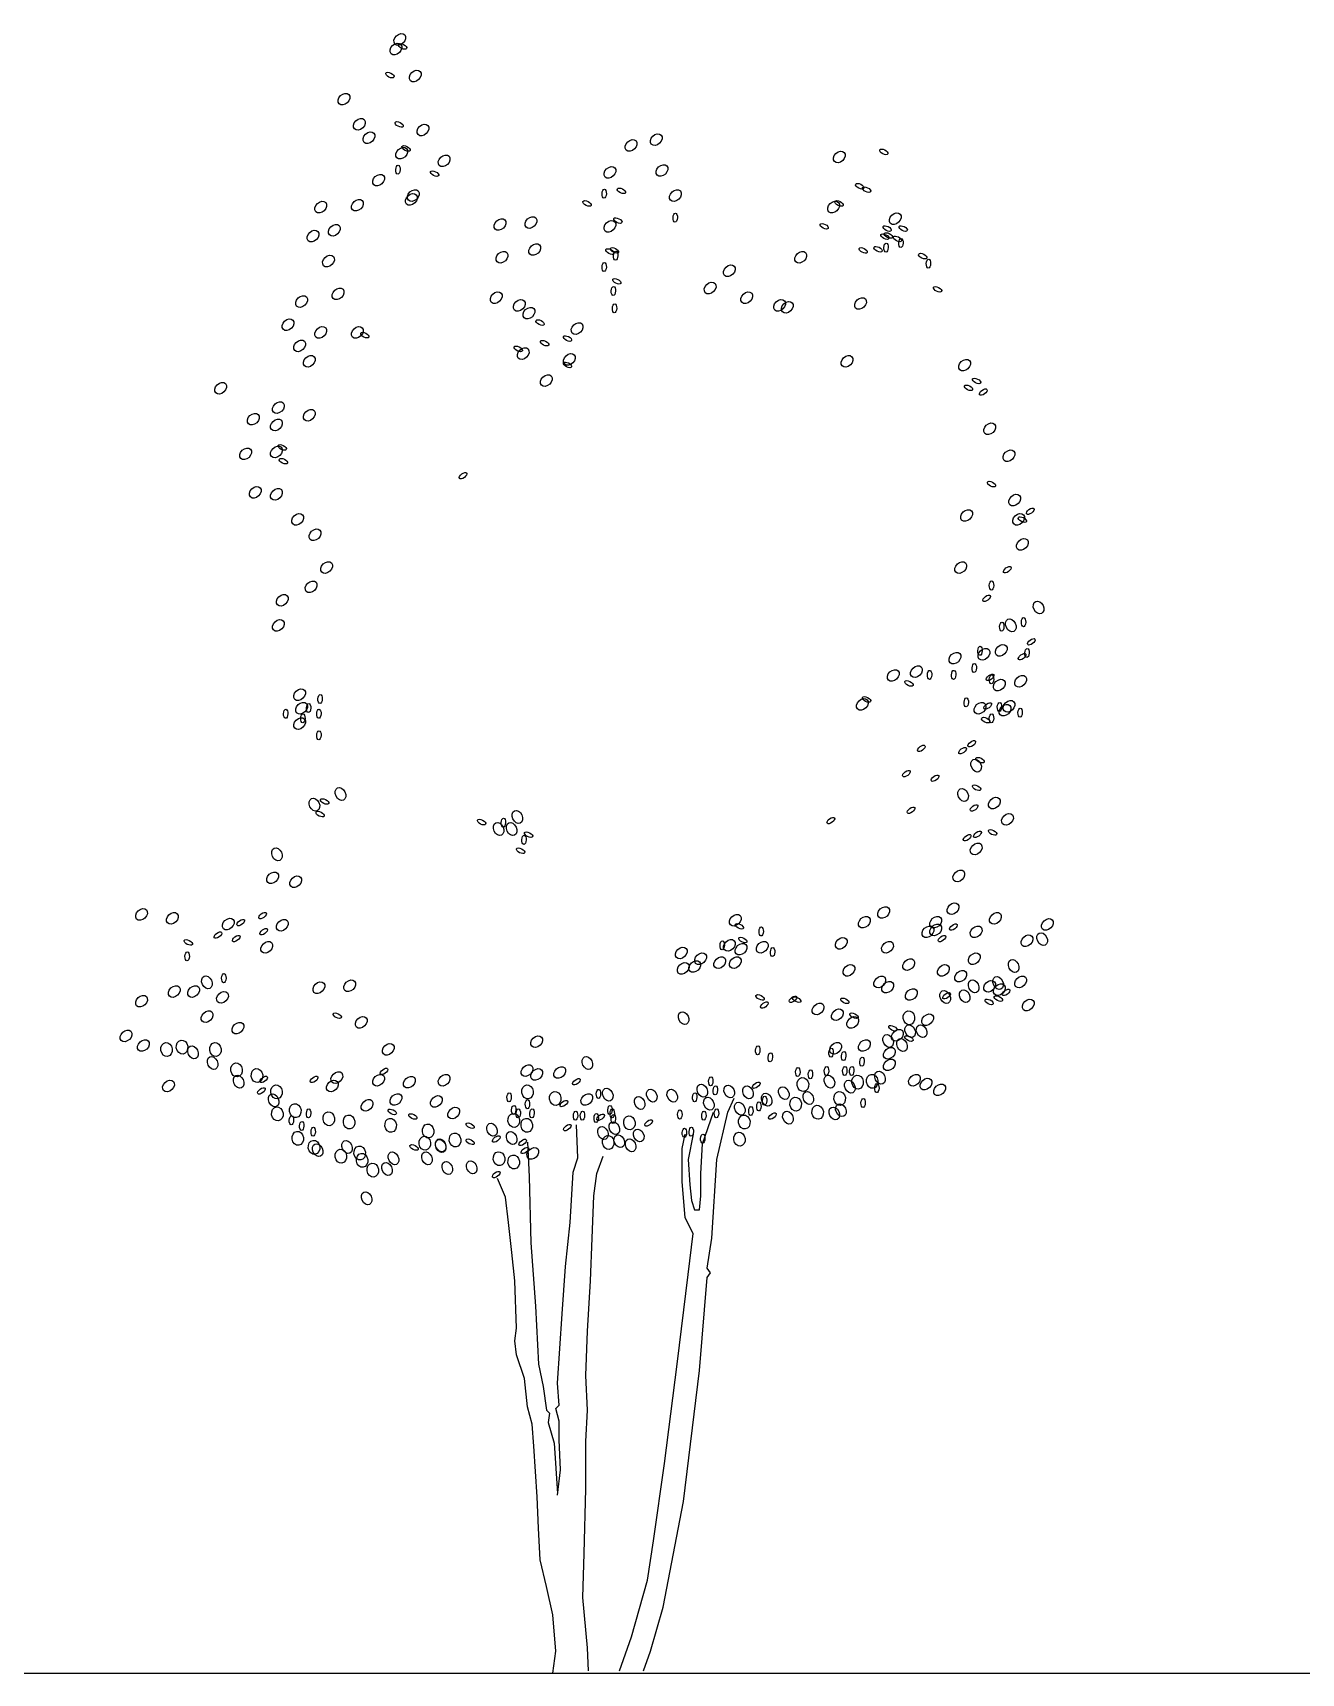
# Model space of a CAD drawing. Header units: millimetres. Extents: x 454 to 24074, y 929 to 15016.
# Drawn here: x 5528 to 8046, y 11147 to 14404 of the extents above; entities that cross this region are included whole.
import ezdxf

# ---------------------------------------------------------------- set-up
doc = ezdxf.new("R2010")
doc.units = ezdxf.units.MM
doc.layers.add('cadblocksdwg.com', color=255, linetype='Continuous')

# ---------------------------------------------------------------- blocks, each defined once
blk = doc.blocks.new('Trees side 05_cad-block.com')
at = {"color": 0}
for points in [[(353.7, 9.7), (380.2, 85.8), (429.3, 257.5), (509, 668.3), (570.4, 1177.1), (601, 1538.9), (613.3, 1557.3), (601, 1575.7), (619.4, 1692.2), (637.8, 1998.7), (680.7, 2182.6), (705.3, 2237.8)], [(545.8, 2096.8), (527.4, 1998.7), (533.6, 1900.6), (539.7, 1839.3), (552, 1802.5), (570.4, 1802.5), (576.5, 1857.7), (576.5, 1943.5), (582.6, 2060), (625.5, 2182.6)], [(18.4, 692.8), (30.7, 790.9), (24.5, 907.4), (24.5, 981), (12.3, 1030), (24.5, 1042.3), (18.4, 1128.1), (36.8, 1397.9), (49.1, 1581.8), (67.5, 1753.5), (79.7, 1949.7), (98.1, 2004.8), (92, 2133.6)], [(-98.1, 2066.1), (-92, 1931.3), (-85.9, 1673.8), (-67.5, 1428.5), (-55.2, 1201.7), (-36.8, 1115.8), (-24.5, 1023.9), (-12.3, 1011.6), (-18.4, 974.8), (6.1, 895.1), (18.4, 698.9)], [(259.7, 9.7), (306.6, 141), (368, 361.7), (392.5, 515), (435.4, 815.4), (484.5, 1201.7), (527.4, 1551.1), (545.8, 1710.5), (515.2, 1771.9), (502.9, 1912.9), (502.9, 2041.6), (515.2, 2096.8)], [(139.1, 9.7), (134.9, 98.1), (116.5, 294.3), (122.7, 466), (128.8, 717.3), (128.8, 901.3), (134.9, 1023.9), (128.8, 1158.8), (134.9, 1330.4), (147.2, 1526.6), (153.3, 1692.2), (159.5, 1857.7), (171.7, 1943.5), (196.3, 2011)], [(0, 0), (12.3, 85.8), (0, 226.8), (-24.5, 337.2), (-49.1, 441.4), (-55.2, 564.1), (-61.3, 686.7), (-73.6, 882.9), (-79.7, 968.7), (-98.1, 1036.1), (-110.4, 1146.5), (-141.1, 1238.5), (-147.2, 1293.6), (-141.1, 1342.7), (-147.2, 1526.6), (-159.5, 1637), (-171.7, 1753.5), (-184, 1851.6), (-214.6, 1925.1)]]:
    blk.add_lwpolyline(points, dxfattribs=at)
for centre, major_axis, ratio in [((-610.1, 6318.6), (19, 18), 0.730106), ((-595.1, 6356.1), (19, 18), 0.730106), ((-584.4, 6328.7), (-15.7, 7.9), 0.48287), ((-633.5, 6217.3), (-15.7, 7.9), 0.48287), ((-535.1, 6213.6), (19, 18), 0.730106), ((-812.6, 6123.6), (19, 18), 0.730106), ((-752.6, 6026.1), (19, 18), 0.730106), ((-715.1, 5973.6), (19, 18), 0.730106), ((-597.8, 6025.6), (-15.7, 7.9), 0.48287), ((-505.1, 6003.6), (19, 18), 0.730106), ((-587.6, 5913.7), (19, 18), 0.730106), ((-571, 5932), (-15.7, 7.9), 0.48287), ((305, 5943.7), (19, 18), 0.730106), ((402.5, 5966.1), (19, 18), 0.730106), ((-422.6, 5883.7), (19, 18), 0.730106), ((425, 5846.2), (19, 18), 0.730106), ((1115, 5898.7), (19, 18), 0.730106), ((1288, 5918.7), (-15.7, 7.9), 0.48287), ((-677.6, 5808.7), (19, 18), 0.730106), ((-602.3, 5849.5), (0.8, 17.6), 0.48287), ((-459.6, 5834), (-15.7, 7.9), 0.48287), ((222.5, 5838.7), (19, 18), 0.730106), ((-550.1, 5733.7), (19, 18), 0.730106), ((-542.6, 5748.7), (19, 18), 0.730106), ((200.2, 5755.9), (0.8, 17.6), 0.48287), ((267.1, 5767.1), (-15.7, 7.9), 0.48287), ((477.5, 5748.7), (19, 18), 0.730106), ((1194.4, 5785), (-15.7, 7.9), 0.48287), ((1221.1, 5771.6), (-15.7, 7.9), 0.48287), ((-902.6, 5703.7), (19, 18), 0.730106), ((-760.1, 5711.2), (19, 18), 0.730106), ((133.3, 5718.1), (-15.7, 7.9), 0.48287), ((476.6, 5662.3), (0.8, 17.6), 0.48287), ((1092.5, 5703.7), (19, 18), 0.730106), ((1114.1, 5718.1), (-15.7, 7.9), 0.48287), ((1332.5, 5658.7), (19, 18), 0.730106), ((-932.6, 5591.2), (19, 18), 0.730106), ((-850.1, 5613.7), (19, 18), 0.730106), ((-205.1, 5636.2), (19, 18), 0.730106), ((-85.1, 5643.7), (19, 18), 0.730106), ((222.5, 5628.7), (19, 18), 0.730106), ((253.7, 5651.2), (-15.7, 7.9), 0.48287), ((1056.2, 5629), (-15.7, 7.9), 0.48287), ((1301.4, 5620.1), (-15.7, 7.9), 0.48287), ((1363.8, 5620.1), (-15.7, 7.9), 0.48287), ((-70.1, 5538.7), (19, 18), 0.730106), ((1292.5, 5588.9), (-15.7, 7.9), 0.48287), ((1305.8, 5593.3), (-15.7, 7.9), 0.48287), ((1296.9, 5546.4), (0.8, 17.6), 0.48287), ((1341.5, 5579.9), (-15.7, 7.9), 0.48287), ((1354.9, 5564.2), (0.8, 17.6), 0.48287), ((-872.6, 5493.8), (19, 18), 0.730106), ((-197.6, 5508.8), (19, 18), 0.730106), ((200.2, 5470.6), (0.8, 17.6), 0.48287), ((222.5, 5530.9), (-15.7, 7.9), 0.48287), ((240.3, 5535.4), (-15.7, 7.9), 0.48287), ((244.8, 5515.2), (0.8, 17.6), 0.48287), ((965, 5508.8), (19, 18), 0.730106), ((1207.8, 5535.4), (-15.7, 7.9), 0.48287), ((1265.7, 5539.8), (-15.7, 7.9), 0.48287), ((1439.6, 5513.1), (-15.7, 7.9), 0.48287), ((1461.9, 5484), (0.8, 17.6), 0.48287), ((249.3, 5415), (-15.7, 7.9), 0.48287), ((687.5, 5456.3), (19, 18), 0.730106), ((-977.6, 5336.3), (19, 18), 0.730106), ((-835.1, 5366.3), (19, 18), 0.730106), ((-220.1, 5351.3), (19, 18), 0.730106), ((235.9, 5377.1), (0.8, 17.6), 0.48287), ((612.5, 5388.8), (19, 18), 0.730106), ((755, 5351.3), (19, 18), 0.730106), ((1497.5, 5383.8), (-15.7, 7.9), 0.48287), ((-130.1, 5321.3), (19, 18), 0.730106), ((-92.6, 5291.3), (19, 18), 0.730106), ((240.3, 5310.2), (0.8, 17.6), 0.48287), ((882.5, 5321.3), (19, 18), 0.730106), ((912.5, 5313.8), (19, 18), 0.730106), ((1197.5, 5328.8), (19, 18), 0.730106), ((-1030.1, 5246.3), (19, 18), 0.730106), ((-902.6, 5216.3), (19, 18), 0.730106), ((-760.1, 5216.3), (19, 18), 0.730106), ((-49.4, 5254.6), (-15.7, 7.9), 0.48287), ((94.9, 5231.3), (19, 18), 0.730106), ((-985.1, 5163.8), (19, 18), 0.730106), ((-731.5, 5205.6), (-15.7, 7.9), 0.48287), ((-31.6, 5174.4), (-15.7, 7.9), 0.48287), ((57.6, 5192.2), (-15.7, 7.9), 0.48287), ((-947.6, 5103.9), (19, 18), 0.730106), ((-134.1, 5152.1), (-15.7, 7.9), 0.48287), ((-115.1, 5133.8), (19, 18), 0.730106), ((64.9, 5111.4), (19, 18), 0.730106), ((1145, 5103.9), (19, 18), 0.730106), ((1602.5, 5088.9), (19, 18), 0.730106), ((-25.1, 5028.9), (19, 18), 0.730106), ((57.6, 5089.7), (-15.7, 7.9), 0.48287), ((-1292.6, 4998.9), (19, 18), 0.730106), ((1617.9, 5000.6), (-15.7, 7.9), 0.48287), ((1649.1, 5027.3), (-15.7, 7.9), 0.48287), ((1675, 4984), (14.1, 10.5), 0.48287), ((-1067.6, 4923.9), (19, 18), 0.730106), ((-947.6, 4893.9), (19, 18), 0.730106), ((-1165.1, 4878.9), (19, 18), 0.730106), ((-1075.1, 4856.4), (19, 18), 0.730106), ((1700.1, 4841.4), (19, 18), 0.730106), ((-1195.1, 4743.9), (19, 18), 0.730106), ((-1075.1, 4751.4), (19, 18), 0.730106), ((-1052.5, 4768.8), (-15.7, 7.9), 0.48287), ((-1048.1, 4715.3), (-15.7, 7.9), 0.48287), ((1775.1, 4736.4), (19, 18), 0.730106), ((-349.1, 4658.7), (14.1, 10.5), 0.48287), ((-1157.6, 4594), (19, 18), 0.730106), ((-1075.1, 4586.5), (19, 18), 0.730106), ((1707.1, 4626.2), (-15.7, 7.9), 0.48287), ((1797.6, 4564), (19, 18), 0.730106), ((1857.7, 4520.5), (14.1, 10.5), 0.48287), ((-992.6, 4489), (19, 18), 0.730106), ((1610, 4504), (19, 18), 0.730106), ((1812.6, 4489), (19, 18), 0.730106), ((1827.4, 4488), (-15.7, 7.9), 0.48287), ((-925.1, 4429), (19, 18), 0.730106), ((1827.6, 4391.5), (19, 18), 0.730106), ((-880.1, 4301.5), (19, 18), 0.730106), ((1587.5, 4301.5), (19, 18), 0.730106), ((1768.6, 4293.2), (14.1, 10.5), 0.48287), ((-940.1, 4226.6), (19, 18), 0.730106), ((1707.1, 4231.7), (0.8, 17.6), 0.48287), ((-1052.6, 4174.1), (19, 18), 0.730106), ((1688.3, 4181.8), (14.1, 10.5), 0.48287), ((1890.2, 4146.1), (-11.1, 23.8), 0.730106), ((-1067.6, 4076.6), (19, 18), 0.730106), ((1747.2, 4071.2), (0.8, 17.6), 0.48287), ((1782.4, 4076.4), (-11.1, 23.8), 0.730106), ((1831.9, 4089), (0.8, 17.6), 0.48287), ((1862.2, 4012.5), (14.1, 10.5), 0.48287), ((1565, 3949.1), (19, 18), 0.730106), ((1677.5, 3964.1), (19, 18), 0.730106), ((1662.5, 3977.6), (0.8, 17.6), 0.48287), ((1745.1, 3979.1), (19, 18), 0.730106), ((1826.5, 3954.5), (14.1, 10.5), 0.48287), ((1845.3, 3968.7), (0.8, 17.6), 0.48287), ((1325, 3881.6), (19, 18), 0.730106), ((1415, 3896.6), (19, 18), 0.730106), ((1466.3, 3884), (0.8, 17.6), 0.48287), ((1559.9, 3884), (0.8, 17.6), 0.48287), ((1640.2, 3910.8), (0.8, 17.6), 0.48287), ((-985.1, 3806.7), (19, 18), 0.730106), ((1386.1, 3850.7), (-15.7, 7.9), 0.48287), ((1701.7, 3874.3), (14.1, 10.5), 0.48287), ((1707.1, 3866.2), (0.8, 17.6), 0.48287), ((1737.6, 3844.2), (19, 18), 0.730106), ((1820.1, 3859.1), (19, 18), 0.730106), ((-977.6, 3754.2), (19, 18), 0.730106), ((-950, 3754.8), (0.8, 17.6), 0.48287), ((-905.4, 3790.4), (0.8, 17.6), 0.48287), ((1205, 3769.2), (19, 18), 0.730106), ((1221.1, 3788.3), (-15.7, 7.9), 0.48287), ((1609, 3777.1), (0.8, 17.6), 0.48287), ((1662.5, 3754.2), (19, 18), 0.730106), ((1692.8, 3762.9), (14.1, 10.5), 0.48287), ((1738.3, 3759.2), (0.8, 17.6), 0.48287), ((1760.1, 3746.7), (19, 18), 0.730106), ((1775.1, 3761.7), (19, 18), 0.730106), ((-1039.2, 3732.5), (0.8, 17.6), 0.48287), ((-985.1, 3694.2), (19, 18), 0.730106), ((-972.3, 3714.7), (0.8, 17.6), 0.48287), ((-909.9, 3732.5), (0.8, 17.6), 0.48287), ((1684.8, 3707.9), (-15.7, 7.9), 0.48287), ((1707.1, 3714.7), (0.8, 17.6), 0.48287), ((1818.5, 3736.9), (0.8, 17.6), 0.48287), ((-909.9, 3648.9), (0.8, 17.6), 0.48287), ((1434.2, 3598), (14.1, 10.5), 0.48287), ((1594.7, 3589.1), (14.1, 10.5), 0.48287), ((1630.4, 3615.8), (14.1, 10.5), 0.48287), ((1376.3, 3499.9), (14.1, 10.5), 0.48287), ((1647.4, 3531.1), (-11.1, 23.8), 0.730106), ((1662.5, 3552.1), (-15.7, 7.9), 0.48287), ((-825.9, 3420.2), (-11.1, 23.8), 0.730106), ((1487.7, 3482.1), (14.1, 10.5), 0.48287), ((1649.1, 3444.9), (-15.7, 7.9), 0.48287), ((-927.3, 3379), (-11.1, 23.8), 0.730106), ((-887.6, 3391.4), (-15.7, 7.9), 0.48287), ((1596.7, 3417), (-11.1, 23.8), 0.730106), ((1718.6, 3385.4), (19, 18), 0.730106), ((-905.4, 3342.4), (-15.7, 7.9), 0.48287), ((-276.8, 3311.2), (-15.7, 7.9), 0.48287), ((-192.1, 3309.1), (0.8, 17.6), 0.48287), ((-137.8, 3331.4), (-11.1, 23.8), 0.730106), ((1082, 3317.2), (14.1, 10.5), 0.48287), ((1394.1, 3357.3), (14.1, 10.5), 0.48287), ((1639.3, 3366.2), (14.1, 10.5), 0.48287), ((1769.4, 3322), (19, 18), 0.730106), ((-210.7, 3283.9), (-11.1, 23.8), 0.730106), ((-160, 3283.9), (-11.1, 23.8), 0.730106), ((-111.9, 3242.2), (0.8, 17.6), 0.48287), ((-94, 3262.2), (-15.7, 7.9), 0.48287), ((1612.5, 3250.3), (14.1, 10.5), 0.48287), ((1652.7, 3263.7), (14.1, 10.5), 0.48287), ((1711.5, 3271.1), (-15.7, 7.9), 0.48287), ((-1073.2, 3185.6), (-11.1, 23.8), 0.730106), ((-125.2, 3199.8), (-15.7, 7.9), 0.48287), ((1647.5, 3206.8), (19, 18), 0.730106), ((1580, 3101.8), (19, 18), 0.730106), ((-1090.1, 3094.3), (19, 18), 0.730106), ((-1000.1, 3079.3), (19, 18), 0.730106), ((1557.5, 2974.4), (19, 18), 0.730106), ((-1600.2, 2951.9), (19, 18), 0.730106), ((-1480.2, 2936.9), (19, 18), 0.730106), ((-1262.6, 2914.4), (19, 18), 0.730106), ((-1129.2, 2947.3), (14.1, 10.5), 0.48287), ((-1052.7, 2909.9), (19, 18), 0.730106), ((710, 2929.4), (19, 18), 0.730106), ((1212.5, 2921.9), (19, 18), 0.730106), ((1287.5, 2959.4), (19, 18), 0.730106), ((1490, 2921.9), (19, 18), 0.730106), ((1722.6, 2936.9), (19, 18), 0.730106), ((1924.8, 2913.1), (19, 18), 0.730106), ((-1303.1, 2871.5), (14.1, 10.5), 0.48287), ((-1231.8, 2858.1), (14.1, 10.5), 0.48287), ((-1213.9, 2920.5), (14.1, 10.5), 0.48287), ((-1124.8, 2884.9), (14.1, 10.5), 0.48287), ((726.3, 2905.8), (-15.7, 7.9), 0.48287), ((811, 2885.7), (0.8, 17.6), 0.48287), ((1460, 2884.4), (19, 18), 0.730106), ((1490, 2891.9), (19, 18), 0.730106), ((1514.5, 2858.1), (14.1, 10.5), 0.48287), ((1559, 2902.7), (14.1, 10.5), 0.48287), ((1647.5, 2884.4), (19, 18), 0.730106), ((1845.5, 2849.7), (19, 18), 0.730106), ((1904.3, 2855.9), (-11.1, 23.8), 0.730106), ((-1418.1, 2843.2), (-15.7, 7.9), 0.48287), ((-1112.9, 2824.3), (19, 18), 0.730106), ((500, 2801.9), (19, 18), 0.730106), ((659.4, 2832.2), (0.8, 17.6), 0.48287), ((687.5, 2831.9), (19, 18), 0.730106), ((732.5, 2816.9), (19, 18), 0.730106), ((739.6, 2852.4), (-15.7, 7.9), 0.48287), ((815, 2824.4), (19, 18), 0.730106), ((855.5, 2805.5), (0.8, 17.6), 0.48287), ((1122.5, 2839.4), (19, 18), 0.730106), ((1302.5, 2824.4), (19, 18), 0.730106), ((-1422.6, 2788.7), (0.8, 17.6), 0.48287), ((507.5, 2741.9), (19, 18), 0.730106), ((552.5, 2749.4), (19, 18), 0.730106), ((575, 2779.4), (19, 18), 0.730106), ((650, 2764.4), (19, 18), 0.730106), ((710, 2764.4), (19, 18), 0.730106), ((1152.5, 2734.4), (19, 18), 0.730106), ((1385, 2756.9), (19, 18), 0.730106), ((1520, 2734.4), (19, 18), 0.730106), ((1640, 2779.4), (19, 18), 0.730106), ((1793.3, 2751.3), (-11.1, 23.8), 0.730106), ((-1345.9, 2687.9), (-11.1, 23.8), 0.730106), ((-1279.9, 2704), (0.8, 17.6), 0.48287), ((-910.1, 2666.9), (19, 18), 0.730106), ((-790.1, 2674.4), (19, 18), 0.730106), ((1272.5, 2689.4), (19, 18), 0.730106), ((1303.3, 2669), (19, 18), 0.730106), ((1587.5, 2711.9), (19, 18), 0.730106), ((1637.9, 2672.1), (-11.1, 23.8), 0.730106), ((1699.6, 2672.2), (19, 18), 0.730106), ((1733, 2684.8), (-11.1, 23.8), 0.730106), ((1737.6, 2659.4), (19, 18), 0.730106), ((1820.1, 2689.4), (19, 18), 0.730106), ((-1600.2, 2614.4), (19, 18), 0.730106), ((-1472.7, 2651.9), (19, 18), 0.730106), ((-1397.6, 2651.9), (19, 18), 0.730106), ((-1285.1, 2629.4), (19, 18), 0.730106), ((806.5, 2629.3), (-15.7, 7.9), 0.48287), ((934.9, 2621.9), (14.1, 10.5), 0.48287), ((949.2, 2620.4), (-15.7, 7.9), 0.48287), ((1136.4, 2615.9), (-15.7, 7.9), 0.48287), ((1395.2, 2640.5), (19, 18), 0.730106), ((1526.9, 2630.9), (-11.1, 23.8), 0.730106), ((1532.3, 2635.3), (14.1, 10.5), 0.48287), ((1603, 2634), (-11.1, 23.8), 0.730106), ((1698.2, 2611.5), (-15.7, 7.9), 0.48287), ((1733.8, 2624.8), (-15.7, 7.9), 0.48287), ((1764.1, 2648.7), (14.1, 10.5), 0.48287), ((1850.1, 2599.4), (19, 18), 0.730106), ((-1345.1, 2554.5), (19, 18), 0.730106), ((-838.5, 2558), (-15.7, 7.9), 0.48287), ((-745.1, 2532), (19, 18), 0.730106), ((509.1, 2548.5), (-11.1, 23.8), 0.730106), ((823.4, 2599.6), (14.1, 10.5), 0.48287), ((1032.5, 2584.4), (19, 18), 0.730106), ((1107.5, 2562), (19, 18), 0.730106), ((1167.5, 2532), (19, 18), 0.730106), ((1172.1, 2558), (-15.7, 7.9), 0.48287), ((1385.8, 2550), (-3.9, 27), 0.822073), ((1458.6, 2542.2), (19, 18), 0.730106), ((-1660.2, 2479.5), (19, 18), 0.730106), ((-1225.1, 2509.5), (19, 18), 0.730106), ((1323.7, 2509), (-15.7, 7.9), 0.48287), ((1341.3, 2482), (19, 18), 0.730106), ((1390.6, 2497.7), (-11.1, 23.8), 0.730106), ((1435, 2497.7), (-11.1, 23.8), 0.730106), ((-1592.7, 2442), (19, 18), 0.730106), ((-1502.8, 2426.4), (-3.9, 27), 0.822073), ((-1442.6, 2435.9), (-3.9, 27), 0.822073), ((-1399.8, 2415.3), (-11.1, 23.8), 0.730106), ((-1312.6, 2426.4), (-3.9, 27), 0.822073), ((-640.1, 2427), (19, 18), 0.730106), ((-62.6, 2457), (19, 18), 0.730106), ((797.6, 2423.3), (0.8, 17.6), 0.48287), ((1100.3, 2431.3), (19, 18), 0.730106), ((1082.9, 2414.3), (0.8, 17.6), 0.48287), ((1212.5, 2442), (19, 18), 0.730106), ((1305, 2459.7), (-11.1, 23.8), 0.730106), ((1310, 2412), (19, 18), 0.730106), ((1358.9, 2443.8), (-11.1, 23.8), 0.730106), ((1386.1, 2468.9), (-15.7, 7.9), 0.48287), ((-1323.7, 2374.1), (-11.1, 23.8), 0.730106), ((-1230.1, 2347.2), (-3.9, 27), 0.822073), ((-100.1, 2344.5), (19, 18), 0.730106), ((27.4, 2337), (19, 18), 0.730106), ((134.9, 2374.1), (-11.1, 23.8), 0.730106), ((846.6, 2396.5), (0.8, 17.6), 0.48287), ((1132, 2401), (0.8, 17.6), 0.48287), ((1203.3, 2378.7), (0.8, 17.6), 0.48287), ((1310, 2367), (19, 18), 0.730106), ((-1495.2, 2284.5), (19, 18), 0.730106), ((-1222.2, 2301.2), (-11.1, 23.8), 0.730106), ((-1150.9, 2325), (-3.9, 27), 0.822073), ((-1124.8, 2309.9), (14.1, 10.5), 0.48287), ((-928.6, 2309.9), (14.1, 10.5), 0.48287), ((-857.6, 2284.5), (19, 18), 0.730106), ((-840.2, 2317.2), (19, 18), 0.730106), ((-677.6, 2307), (19, 18), 0.730106), ((-656.7, 2341.1), (14.1, 10.5), 0.48287), ((-557.6, 2299.5), (19, 18), 0.730106), ((-422.6, 2307), (19, 18), 0.730106), ((-62.6, 2329.5), (19, 18), 0.730106), ((92.3, 2301), (14.1, 10.5), 0.48287), ((614.8, 2302.9), (0.8, 17.6), 0.48287), ((792.2, 2287.7), (14.1, 10.5), 0.48287), ((953.6, 2338.6), (0.8, 17.6), 0.48287), ((973.6, 2290.1), (-3.9, 27), 0.822073), ((1002.7, 2329.7), (0.8, 17.6), 0.48287), ((1076.7, 2301.2), (-11.1, 23.8), 0.730106), ((1065.1, 2343), (0.8, 17.6), 0.48287), ((1136.4, 2343), (0.8, 17.6), 0.48287), ((1155.9, 2282.2), (-11.1, 23.8), 0.730106), ((1163.2, 2343), (0.8, 17.6), 0.48287), ((1186.1, 2299.6), (-3.9, 27), 0.822073), ((1243.1, 2302.8), (-3.9, 27), 0.822073), ((1273.3, 2317.1), (-11.1, 23.8), 0.730106), ((1407.5, 2307), (19, 18), 0.730106), ((1452.5, 2292), (19, 18), 0.730106), ((-1133.7, 2265.4), (14.1, 10.5), 0.48287), ((-1085.9, 2228.3), (-11.1, 23.8), 0.730106), ((-1074.8, 2261.6), (-3.9, 27), 0.822073), ((-722.6, 2209.5), (19, 18), 0.730106), ((-610.1, 2232), (19, 18), 0.730106), ((-452.6, 2224.5), (19, 18), 0.730106), ((-169.8, 2240.5), (0.8, 17.6), 0.48287), ((-98.1, 2261.6), (-3.9, 27), 0.822073), ((9.7, 2236.2), (-3.9, 27), 0.822073), ((132.5, 2232), (19, 18), 0.730106), ((177.9, 2253.9), (0.8, 17.6), 0.48287), ((214.2, 2250.5), (-11.1, 23.8), 0.730106), ((337.9, 2218.8), (-11.1, 23.8), 0.730106), ((385.4, 2247.3), (-11.1, 23.8), 0.730106), ((464.7, 2247.3), (-11.1, 23.8), 0.730106), ((552.4, 2240.5), (0.8, 17.6), 0.48287), ((582, 2266.3), (-11.1, 23.8), 0.730106), ((607.4, 2215.6), (-11.1, 23.8), 0.730106), ((632.6, 2267.3), (0.8, 17.6), 0.48287), ((686.6, 2263.2), (-11.1, 23.8), 0.730106), ((759.6, 2260), (-11.1, 23.8), 0.730106), ((832.5, 2231.5), (-11.1, 23.8), 0.730106), ((824.3, 2227.2), (0.8, 17.6), 0.48287), ((899.1, 2256.8), (-11.1, 23.8), 0.730106), ((945.1, 2214), (-3.9, 27), 0.822073), ((994.2, 2237.8), (-11.1, 23.8), 0.730106), ((1116.3, 2236.2), (-3.9, 27), 0.822073), ((1207.7, 2218.2), (0.8, 17.6), 0.48287), ((1261.2, 2276.2), (0.8, 17.6), 0.48287), ((1505, 2269.5), (19, 18), 0.730106), ((-1071.6, 2176), (-3.9, 27), 0.822073), ((-1001.8, 2188.7), (-3.9, 27), 0.822073), ((-950, 2178.1), (0.8, 17.6), 0.48287), ((-871.8, 2157), (-3.9, 27), 0.822073), ((-792.6, 2144.3), (-3.9, 27), 0.822073), ((-624.5, 2183.6), (-15.7, 7.9), 0.48287), ((-544.3, 2165.8), (-15.7, 7.9), 0.48287), ((-385.1, 2179.5), (19, 18), 0.730106), ((-152, 2150.6), (-3.9, 27), 0.822073), ((-152, 2191.5), (0.8, 17.6), 0.48287), ((-134.2, 2178.1), (0.8, 17.6), 0.48287), ((-98.5, 2213.8), (0.8, 17.6), 0.48287), ((-80.7, 2178.1), (0.8, 17.6), 0.48287), ((43.3, 2216.4), (14.1, 10.5), 0.48287), ((88.7, 2169.2), (0.8, 17.6), 0.48287), ((115.5, 2169.2), (0.8, 17.6), 0.48287), ((169, 2160.3), (0.8, 17.6), 0.48287), ((185.9, 2162.9), (14.1, 10.5), 0.48287), ((222.5, 2191.5), (0.8, 17.6), 0.48287), ((231.4, 2178.1), (0.8, 17.6), 0.48287), ((235.9, 2155.8), (0.8, 17.6), 0.48287), ((298.2, 2141.1), (-3.9, 27), 0.822073), ((494.4, 2173.7), (0.8, 17.6), 0.48287), ((588.1, 2169.2), (0.8, 17.6), 0.48287), ((637.1, 2178.1), (0.8, 17.6), 0.48287), ((727.9, 2196.6), (-11.1, 23.8), 0.730106), ((745.3, 2144.3), (-3.9, 27), 0.822073), ((770.8, 2187), (0.8, 17.6), 0.48287), ((802.1, 2204.9), (0.8, 17.6), 0.48287), ((854.7, 2167.3), (14.1, 10.5), 0.48287), ((914.9, 2161.7), (-11.1, 23.8), 0.730106), ((1030.7, 2182.3), (-3.9, 27), 0.822073), ((1095.7, 2177.6), (-11.1, 23.8), 0.730106), ((1121.1, 2190.3), (-11.1, 23.8), 0.730106), ((-1016.9, 2151.4), (0.8, 17.6), 0.48287), ((-992.3, 2080.9), (-3.9, 27), 0.822073), ((-976.8, 2129.1), (0.8, 17.6), 0.48287), ((-932.2, 2106.8), (0.8, 17.6), 0.48287), ((-630.8, 2131.6), (-3.9, 27), 0.822073), ((-485, 2109.4), (-3.9, 27), 0.822073), ((-321.4, 2130.1), (-15.7, 7.9), 0.48287), ((-236.1, 2114.2), (-11.1, 23.8), 0.730106), ((-160, 2082.5), (-11.1, 23.8), 0.730106), ((-101.3, 2131.6), (-3.9, 27), 0.822073), ((56.6, 2122.8), (14.1, 10.5), 0.48287), ((195.2, 2101.5), (-11.1, 23.8), 0.730106), ((239.6, 2120.5), (-11.1, 23.8), 0.730106), ((334.7, 2092), (-11.1, 23.8), 0.730106), ((373.2, 2140.6), (14.1, 10.5), 0.48287), ((512.3, 2102.4), (0.8, 17.6), 0.48287), ((539, 2106.8), (0.8, 17.6), 0.48287), ((726.3, 2077.7), (-3.9, 27), 0.822073), ((-928.9, 2046), (-3.9, 27), 0.822073), ((-914.6, 2034.9), (-11.1, 23.8), 0.730106), ((-800.5, 2047.6), (-11.1, 23.8), 0.730106), ((-751.3, 2023.8), (-3.9, 27), 0.822073), ((-539.8, 2045.5), (-15.7, 7.9), 0.48287), ((-497.7, 2061.9), (-3.9, 27), 0.822073), ((-435.8, 2053.9), (-11.1, 23.8), 0.730106), ((-435.8, 2050.8), (-11.1, 23.8), 0.730106), ((-380.3, 2074.6), (-3.9, 27), 0.822073), ((-321.4, 2067.7), (-15.7, 7.9), 0.48287), ((-219.8, 2078.2), (14.1, 10.5), 0.48287), ((-117.2, 2064.8), (14.1, 10.5), 0.48287), ((-108.3, 2033.6), (14.1, 10.5), 0.48287), ((-77.6, 2022.1), (19, 18), 0.730106), ((215.8, 2065), (-3.9, 27), 0.822073), ((258.6, 2069.8), (-11.1, 23.8), 0.730106), ((303, 2053.9), (-11.1, 23.8), 0.730106), ((583.6, 2080.1), (0.8, 17.6), 0.48287), ((-824.3, 2011.2), (-3.9, 27), 0.822073), ((-741.8, 1995.3), (-3.9, 27), 0.822073), ((-700.6, 1957.3), (-3.9, 27), 0.822073), ((-645.1, 1962), (-11.1, 23.8), 0.730106), ((-619.7, 2003.2), (-11.1, 23.8), 0.730106), ((-489.7, 2003.2), (-11.1, 23.8), 0.730106), ((-410.5, 1965.2), (-11.1, 23.8), 0.730106), ((-315.3, 1968.4), (-11.1, 23.8), 0.730106), ((-209.1, 2001.6), (-3.9, 27), 0.822073), ((-152, 1989), (-3.9, 27), 0.822073), ((-219.8, 1940), (14.1, 10.5), 0.48287), ((-724.4, 1847.9), (-11.1, 23.8), 0.730106)]:
    blk.add_ellipse(centre, major_axis=major_axis, ratio=ratio, dxfattribs=at)

msp = doc.modelspace()

# ---------------------------------------------------------------- linework, layer by layer
msp.add_lwpolyline([(671.1, 11147.1), (23739, 11147.1)])

# ---------------------------------------------------------------- block references
at = {"layer": 'cadblocksdwg.com', "xscale": 0.5103099452236204, "yscale": 0.5103099452236204, "zscale": 0.5103099452236204}
msp.add_blockref('Trees side 05_cad-block.com', (6560.3, 11147.1), dxfattribs=at)

doc.saveas('drawing.dxf')
